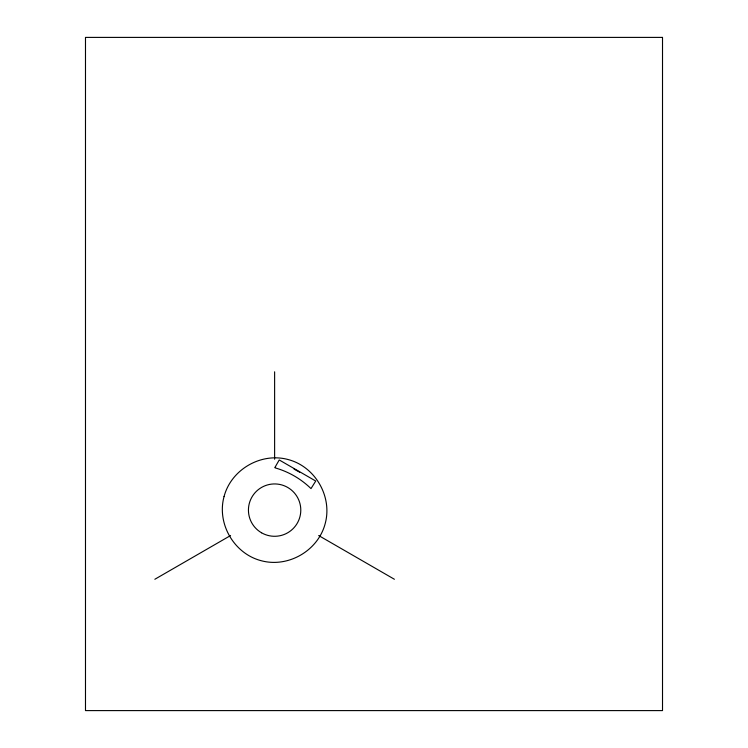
<?xml version="1.0" encoding="UTF-8"?>
<svg xmlns="http://www.w3.org/2000/svg" width="748" height="748" viewBox="0 0 748 748"><rect width="100%" height="100%" fill="white"/><g stroke="black" fill="none" stroke-linecap="round" stroke-linejoin="round"><path stroke-width="1.12" d="M274.984 467.341L279.238 459.964L315.74 481.039L311 488.603C300.939 478.814 288.56 471.67 275.058 467.855L275.601 466.911M154.836 579.27L230.552 535.549M294.058 469.127L299.668 472.212M318.676 535.549L394.402 579.27M274.619 371.803L274.619 459.235M224.054 496.569C216.639 523.581 233.965 553.595 261.071 560.673C288.083 568.097 318.096 550.771 325.174 523.665C332.598 496.644 315.273 466.63 288.167 459.553C261.146 452.129 231.141 469.464 224.054 496.569M662.513 37.4L85.487 37.4L85.487 710.6L662.513 710.6L662.513 37.4M261.529 532.782A26.171 26.171 0 0 0 300.79 510.117A26.171 26.171 0 0 0 261.529 487.444A26.171 26.171 0 0 0 261.529 532.782"/></g></svg>
